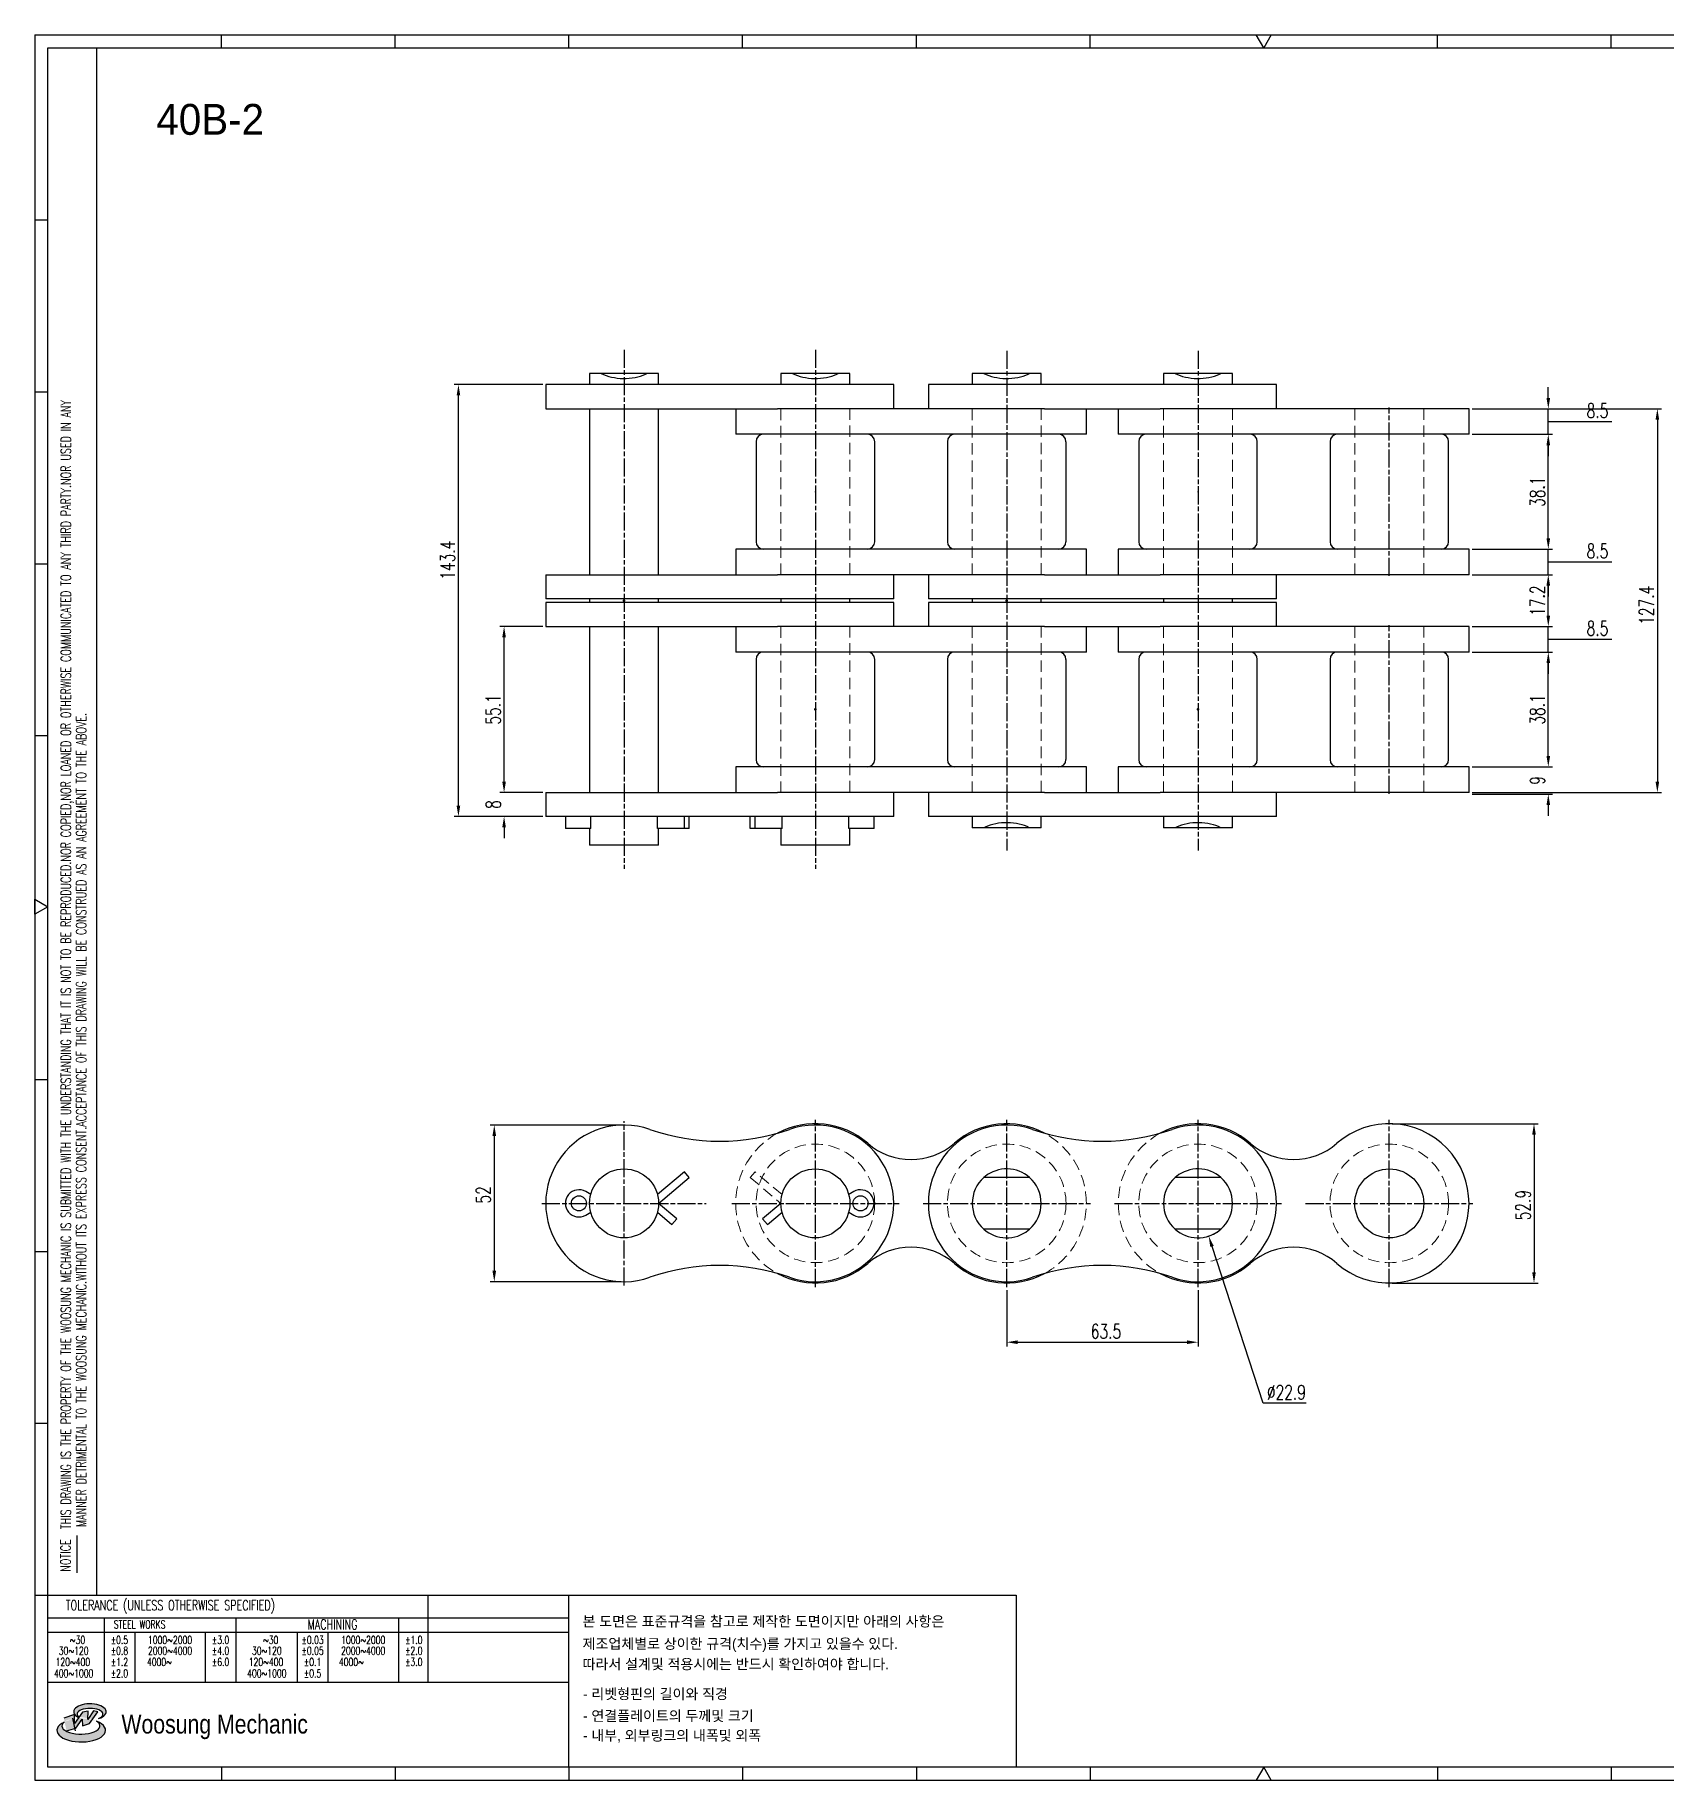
# Model space of a CAD drawing. Header units: millimetres. Extents: x 4408 to 5223, y -47 to 532.
# Drawn here: x 4408 to 4949, y -47 to 532 of the extents above; entities that cross this region are included whole.
import ezdxf
from ezdxf.enums import TextEntityAlignment as Align

# ---------------------------------------------------------------- set-up
doc = ezdxf.new("R2010")
doc.units = ezdxf.units.MM
doc.linetypes.add('AM_ISO08W050', pattern=[18, 12, -1.5, 3, -1.5])
doc.linetypes.add('HIDDEN', pattern=[9.525, 6.35, -3.175])
doc.layers.get('Defpoints').update_dxf_attribs({"color": 80})
for name, color, linetype, lineweight in [('2d ConnectionPoints', 7, 'Continuous', 50), ('CL1', 140, 'AM_ISO08W050', 25), ('HL3', 1, 'HIDDEN', 0)]:
    doc.layers.add(name, color=color, linetype=linetype, lineweight=lineweight)
doc.layers.add('S-DIM', color=40, linetype='Continuous')
doc.layers.add('도면레이아웃', color=7, linetype='Continuous')
doc.styles.add('HKD_ST2', font='romans.shx', dxfattribs={"width": 0.7, "height": 4, "bigfont": '@extfont2.shx'})
doc.styles.add('HSG', font='SIMPLEX.shx', dxfattribs={"width": 0.7, "bigfont": 'HSG.shx'})
doc.styles.add('MtXpl_', font='Gulim.ttf')
doc.styles.add('SLDTEXTSTYLE4', font='arial.ttf', dxfattribs={"width": 0.8})
doc.dimstyles.new('APP2.0', dxfattribs={"dimscale": 2, "dimtxt": 2.4, "dimasz": 1.8, "dimexe": 0.7, "dimexo": 0.5, "dimgap": 0.6, "dimtad": 1, "dimtoh": 1, "dimdec": 1, "dimrnd": 0.01, "dimzin": 9, "dimdsep": 46, "dimtxsty": 'HSG', "dimcen": 0, "dimclrd": 1, "dimclre": 1, "dimclrt": 256, "dimazin": 2, "dimtp": 1, "dimtm": 1, "dimtfac": 0.5, "dimtdec": 1, "dimtofl": 0, "dimtmove": 0, "dimatfit": 3, "dimfxl": 0, "dimtvp": 1, "dimtolj": 2, "dimlwd": -1, "dimlwe": -1, "dimarcsym": 0})

# ---------------------------------------------------------------- blocks, each defined once
blk = doc.blocks.new('MAST')
at = {"layer": '도면레이아웃'}
h = blk.add_hatch(color=10, dxfattribs=at)
h.paths.add_polyline_path([(1.544, 35.177), (1.554, 34.966), (1.779, 35.034), (2.054, 35.422), (1.908, 35.446), (1.728, 35.167), (1.741, 35.439), (1.547, 35.405), (1.292, 35.041), (1.295, 35.33), (0.943, 35.208), (1.03, 34.8), (1.336, 34.885)])
edge = h.paths.add_edge_path()
edge.add_ellipse((1.795, 35.421), major_axis=(-0.53, 0), ratio=0.487785, start_angle=122.3607, end_angle=403.3957)
edge.add_line((1.411, 35.244), (1.419, 35.261))
edge.add_ellipse((1.798, 35.344), major_axis=(-0.423, 0), ratio=0.444396, start_angle=131.5898, end_angle=386.1941, ccw=False)
edge = h.paths.add_edge_path()
edge.add_ellipse((1.512, 34.815), major_axis=(-0.793, 0), ratio=0.480113, start_angle=314.6763, end_angle=590.8521)
edge.add_ellipse((1.501, 34.958), major_axis=(-0.62, 0), ratio=0.43311, start_angle=331.7024, end_angle=574.4249, ccw=False)
at = {"color": 140}
for p, q in [((0, 90.118), (80.15, 90.118)), ((0, 90.118), (0, 33.191)), ((0, 33.191), (80.15, 33.191))]:
    blk.add_line(p, q, dxfattribs=at)
for p, q in [((6.089, 89.693), (6.089, 90.118)), ((11.753, 89.693), (11.753, 90.118)), ((17.418, 89.693), (17.418, 90.118)), ((23.082, 89.693), (23.082, 90.118)), ((28.746, 89.693), (28.746, 90.118)), ((34.411, 89.693), (34.411, 90.118)), ((45.739, 89.693), (45.739, 90.118)), ((51.404, 89.693), (51.404, 90.118)), ((0, 84.085), (0.425, 84.085)), ((0, 78.478), (0.425, 78.478)), ((0, 72.87), (0.425, 72.87)), ((0, 67.262), (0.425, 67.262)), ((0, 56.047), (0.425, 56.047)), ((0, 50.439), (0.425, 50.439)), ((0, 44.832), (0.425, 44.832)), ((1.377, 39.947), (1.377, 41.174)), ((0, 39.224), (0.425, 39.224)), ((6.089, 33.616), (6.089, 33.191)), ((11.753, 33.616), (11.753, 33.191)), ((17.418, 33.616), (17.418, 33.191)), ((23.082, 33.616), (23.082, 33.191)), ((28.746, 33.616), (28.746, 33.191)), ((34.411, 33.616), (34.411, 33.191)), ((45.739, 33.616), (45.739, 33.191)), ((51.404, 33.616), (51.404, 33.191))]:
    blk.add_line(p, q)
at = {"color": 2}
for p, q in [((2.017, 39.224), (2.017, 89.693)), ((0.425, 39.224), (17.418, 39.224)), ((12.816, 39.224), (12.816, 36.382)), ((17.418, 33.616), (17.418, 39.224)), ((0.425, 38.487), (17.418, 38.487)), ((2.257, 38.487), (2.257, 36.382)), ((6.557, 38.5), (6.557, 36.382)), ((11.857, 38.487), (11.857, 36.382)), ((0.425, 38.012), (17.418, 38.012)), ((3.257, 38.012), (3.257, 36.382)), ((5.557, 38.012), (5.557, 36.382)), ((8.557, 38.012), (8.557, 36.382)), ((9.557, 38.026), (9.557, 36.382)), ((0.425, 36.382), (17.418, 36.382))]:
    blk.add_line(p, q, dxfattribs=at)
for points in [[(40.075, 89.693), (39.83, 90.118), (40.32, 90.118)], [(0.425, 61.679), (0, 61.433), (0, 61.924)], [(40.075, 33.616), (39.83, 33.191), (40.32, 33.191)]]:
    blk.add_lwpolyline(points, close=True)
at = {"color": 140}
blk.add_lwpolyline([(0.425, 89.693), (79.725, 89.693), (79.725, 33.616), (0.425, 33.616)], close=True, dxfattribs=at)
at = {"layer": '도면레이아웃'}
for p, q in [((1.295, 35.33), (0.943, 35.208)), ((1.547, 35.405), (1.292, 35.041)), ((1.292, 35.041), (1.295, 35.33)), ((1.741, 35.439), (1.547, 35.405)), ((1.908, 35.446), (1.728, 35.167)), ((1.728, 35.167), (1.741, 35.439)), ((1.779, 35.034), (2.054, 35.422)), ((2.054, 35.422), (1.908, 35.446)), ((1.03, 34.8), (1.336, 34.885)), ((1.224, 35.208), (1.311, 34.8)), ((1.224, 35.208), (1.224, 35.208)), ((1.336, 34.885), (1.544, 35.177)), ((1.419, 35.261), (1.411, 35.244)), ((1.544, 35.177), (1.554, 34.966)), ((1.554, 34.966), (1.779, 35.034))]:
    blk.add_line(p, q, dxfattribs=at)
for centre, major_axis, ratio, start_param, end_param in [((1.795, 35.421), (-0.53, 0), 0.487785, 2.135596, 7.040584), ((1.798, 35.344), (-0.423, 0), 0.444396, 2.296675, 6.740358), ((1.512, 34.815), (-0.793, 0), 0.480113, 5.492138, 10.312315), ((1.501, 34.958), (-0.62, 0), 0.43311, 5.789299, 10.025607)]:
    blk.add_ellipse(centre, major_axis=major_axis, ratio=ratio, start_param=start_param, end_param=end_param, dxfattribs=at)
at = {"color": 6, "style": 'HKD_ST2', "width": 0.7}
for s, p in [(' THIS DRAWING IS THE PROPERTY OF THE WOOSUNG MECHANIC IS SUBMITTED WITH THE UNDERSTANDING THAT IT IS NOT TO BE REPRODUCED.NOR COPIED,NOR LOANED OR OTHERWISE COMMUNICATED TO ANY THIRD PARTY.NOR USED IN ANY', (1.173, 41.217)), ('MANNER DETRIMENTAL TO THE WOOSUNG MECHANIC.WITHOUT ITS EXPRESS CONSENT.ACCEPTANCE OF THIS DRAWING WILL BE CONSTRUED AS AN AGREEMENT TO THE ABOVE.', (1.672, 41.447))]:
    blk.add_text(s, height=0.326266, rotation=90, dxfattribs=at).set_placement(p)
at = {"style": 'HKD_ST2', "width": 0.7}
blk.add_text('NOTICE', height=0.3263, rotation=90, dxfattribs=at).set_placement((1.163, 39.988))
blk.add_text('TOLERANCE (UNLESS OTHERWISE SPECIFIED)', height=0.32627, dxfattribs=at).set_placement((4.417, 38.896), align=Align.MIDDLE_CENTER)
at = {"color": 4, "style": 'HKD_ST2', "width": 0.7}
for s, height, p in [('STEEL WORKS', 0.26101, (3.416, 38.268)), ('MACHINING', 0.3263, (9.707, 38.27)), ('%%P0.5', 0.261, (2.757, 37.762)), ('%%P3.0', 0.261, (6.057, 37.762)), ('%%P0.03', 0.261, (9.057, 37.762)), ('%%P1.0', 0.261, (12.357, 37.762)), ('%%P0.8', 0.261, (2.757, 37.411)), ('%%P1.2', 0.261, (2.757, 37.045)), ('%%P4.0', 0.261, (6.057, 37.411)), ('%%P6.0', 0.261, (6.057, 37.045)), ('%%P0.05', 0.261, (9.057, 37.411)), ('%%P0.1', 0.261, (9.057, 37.045)), ('%%P2.0', 0.261, (12.357, 37.411)), ('%%P3.0', 0.261, (12.357, 37.045)), ('%%P2.0', 0.261, (2.757, 36.67)), ('%%P0.5', 0.261, (9.057, 36.67))]:
    blk.add_text(s, height=height, dxfattribs=at).set_placement(p, align=Align.MIDDLE)
for s, height, p in [('%%12630', 0.261, (1.389, 37.762)), ('1000%%1262000', 0.26101, (4.407, 37.762)), ('%%12630', 0.261, (7.689, 37.762)), ('1000%%1262000', 0.26101, (10.707, 37.762)), ('120%%126400', 0.26101, (1.237, 37.045)), ('30%%126120', 0.261, (1.263, 37.411)), ('4000%%126', 0.261, (4.061, 37.045)), ('2000%%1264000', 0.26101, (4.407, 37.411)), ('120%%126400', 0.26101, (7.537, 37.045)), ('30%%126120', 0.261, (7.563, 37.411)), ('4000%%126', 0.261, (10.321, 37.045)), ('2000%%1264000', 0.26101, (10.707, 37.411)), ('400%%1261000', 0.26101, (1.263, 36.67)), ('400%%1261000', 0.26101, (7.563, 36.67))]:
    blk.add_text(s, height=height, dxfattribs=at).set_placement(p, align=Align.MIDDLE_CENTER)
at = {"color": 1, "style": 'SLDTEXTSTYLE4', "width": 0.8}
blk.add_text('Woosung Mechanic', height=0.61957, dxfattribs=at).set_placement((2.822, 34.711))
blk = doc.blocks.new('*D2')
at = {"layer": 'Defpoints', "color": 0, "transparency": 16777216}
for p in [(4883.64, 289.3), (4909.96, 289.3), (4883.64, 280.26)]:
    blk.add_point(p, dxfattribs=at)
at = {"layer": 'S-DIM', "color": 1, "transparency": 16777216}
for p, q in [((4909.96, 292.9), (4909.96, 296.5)), ((4884.64, 289.3), (4911.36, 289.3)), ((4884.64, 280.26), (4911.36, 280.26)), ((4909.96, 276.66), (4909.96, 273.06))]:
    blk.add_line(p, q, dxfattribs=at)
for points in [[(4909.36, 292.9), (4910.56, 292.9), (4909.96, 289.3)], [(4909.36, 276.66), (4910.56, 276.66), (4909.96, 280.26)]]:
    blk.add_solid(points, dxfattribs=at)
at = {"layer": 'S-DIM', "transparency": 16777216, "insert": (4906.36, 284.78), "char_height": 4.8, "attachment_point": 5, "rotation": 90, "style": 'HSG'}
blk.add_mtext('\\A2;9', dxfattribs=at)
blk = doc.blocks.new('*D3')
at = {"layer": 'Defpoints', "color": 0, "transparency": 16777216}
for p in [(4883.64, 327.4), (4909.96, 327.4), (4883.64, 289.3)]:
    blk.add_point(p, dxfattribs=at)
at = {"layer": 'S-DIM', "color": 1, "transparency": 16777216}
for p, q in [((4884.64, 327.4), (4911.36, 327.4)), ((4909.96, 292.9), (4909.96, 323.8)), ((4884.64, 289.3), (4911.36, 289.3))]:
    blk.add_line(p, q, dxfattribs=at)
for points in [[(4909.36, 323.8), (4910.56, 323.8), (4909.96, 327.4)], [(4909.36, 292.9), (4910.56, 292.9), (4909.96, 289.3)]]:
    blk.add_solid(points, dxfattribs=at)
at = {"layer": 'S-DIM', "transparency": 16777216, "insert": (4906.36, 308.35), "char_height": 4.8, "attachment_point": 5, "rotation": 90, "style": 'HSG'}
blk.add_mtext('\\A2;38.1', dxfattribs=at)
blk = doc.blocks.new('*D4')
at = {"layer": 'Defpoints', "color": 0, "transparency": 16777216}
for p in [(4883.64, 335.9), (4909.96, 335.9), (4883.64, 327.4)]:
    blk.add_point(p, dxfattribs=at)
at = {"layer": 'S-DIM', "color": 1, "transparency": 16777216}
for p, q in [((4909.96, 339.5), (4909.96, 343.1)), ((4884.64, 335.9), (4911.36, 335.9)), ((4909.96, 327.4), (4909.96, 335.9)), ((4909.96, 331.65), (4921.56, 331.65)), ((4921.56, 331.65), (4931, 331.65)), ((4884.64, 327.4), (4911.36, 327.4)), ((4909.96, 323.8), (4909.96, 320.2))]:
    blk.add_line(p, q, dxfattribs=at)
for points in [[(4909.36, 339.5), (4910.56, 339.5), (4909.96, 335.9)], [(4909.36, 323.8), (4910.56, 323.8), (4909.96, 327.4)]]:
    blk.add_solid(points, dxfattribs=at)
at = {"layer": 'S-DIM', "transparency": 16777216, "insert": (4926.28, 335.25), "char_height": 4.8, "attachment_point": 5, "style": 'HSG'}
blk.add_mtext('\\A2;8.5', dxfattribs=at)
blk = doc.blocks.new('*D5')
at = {"layer": 'Defpoints', "color": 0, "transparency": 16777216}
for p in [(4883.64, 353.09), (4909.96, 353.09), (4883.64, 335.9)]:
    blk.add_point(p, dxfattribs=at)
at = {"layer": 'S-DIM', "color": 1, "transparency": 16777216}
for p, q in [((4884.64, 353.09), (4911.36, 353.09)), ((4909.96, 339.5), (4909.96, 349.49)), ((4884.64, 335.9), (4911.36, 335.9))]:
    blk.add_line(p, q, dxfattribs=at)
for points in [[(4909.36, 349.49), (4910.56, 349.49), (4909.96, 353.09)], [(4909.36, 339.5), (4910.56, 339.5), (4909.96, 335.9)]]:
    blk.add_solid(points, dxfattribs=at)
at = {"layer": 'S-DIM', "transparency": 16777216, "insert": (4906.36, 344.49), "char_height": 4.8, "attachment_point": 5, "rotation": 90, "style": 'HSG'}
blk.add_mtext('\\A2;17.2', dxfattribs=at)
blk = doc.blocks.new('*D6')
at = {"layer": 'Defpoints', "color": 0, "transparency": 16777216}
for p in [(4883.64, 361.59), (4909.96, 361.59), (4883.64, 353.09)]:
    blk.add_point(p, dxfattribs=at)
at = {"layer": 'S-DIM', "color": 1, "transparency": 16777216}
for p, q in [((4909.96, 365.19), (4909.96, 368.79)), ((4884.64, 361.59), (4911.36, 361.59)), ((4909.96, 353.09), (4909.96, 361.59)), ((4909.96, 357.34), (4921.56, 357.34)), ((4921.56, 357.34), (4931, 357.34)), ((4884.64, 353.09), (4911.36, 353.09)), ((4909.96, 349.49), (4909.96, 345.89))]:
    blk.add_line(p, q, dxfattribs=at)
for points in [[(4909.36, 365.19), (4910.56, 365.19), (4909.96, 361.59)], [(4909.36, 349.49), (4910.56, 349.49), (4909.96, 353.09)]]:
    blk.add_solid(points, dxfattribs=at)
at = {"layer": 'S-DIM', "transparency": 16777216, "insert": (4926.28, 360.94), "char_height": 4.8, "attachment_point": 5, "style": 'HSG'}
blk.add_mtext('\\A2;8.5', dxfattribs=at)
blk = doc.blocks.new('*D7')
at = {"layer": 'Defpoints', "color": 0, "transparency": 16777216}
for p in [(4883.64, 399.69), (4909.96, 399.69), (4883.64, 361.59)]:
    blk.add_point(p, dxfattribs=at)
at = {"layer": 'S-DIM', "color": 1, "transparency": 16777216}
for p, q in [((4884.64, 399.69), (4911.36, 399.69)), ((4909.96, 365.19), (4909.96, 396.09)), ((4884.64, 361.59), (4911.36, 361.59))]:
    blk.add_line(p, q, dxfattribs=at)
for points in [[(4909.36, 396.09), (4910.56, 396.09), (4909.96, 399.69)], [(4909.36, 365.19), (4910.56, 365.19), (4909.96, 361.59)]]:
    blk.add_solid(points, dxfattribs=at)
at = {"layer": 'S-DIM', "transparency": 16777216, "insert": (4906.36, 380.64), "char_height": 4.8, "attachment_point": 5, "rotation": 90, "style": 'HSG'}
blk.add_mtext('\\A2;38.1', dxfattribs=at)
blk = doc.blocks.new('*D8')
at = {"layer": 'Defpoints', "color": 0, "transparency": 16777216}
for p in [(4883.64, 408.19), (4909.96, 408.19), (4883.64, 399.69)]:
    blk.add_point(p, dxfattribs=at)
at = {"layer": 'S-DIM', "color": 1, "transparency": 16777216}
for p, q in [((4909.96, 411.79), (4909.96, 415.39)), ((4884.64, 408.19), (4911.36, 408.19)), ((4909.96, 399.69), (4909.96, 408.19)), ((4909.96, 403.94), (4921.56, 403.94)), ((4921.56, 403.94), (4931, 403.94)), ((4884.64, 399.69), (4911.36, 399.69)), ((4909.96, 396.09), (4909.96, 392.49))]:
    blk.add_line(p, q, dxfattribs=at)
for points in [[(4909.36, 411.79), (4910.56, 411.79), (4909.96, 408.19)], [(4909.36, 396.09), (4910.56, 396.09), (4909.96, 399.69)]]:
    blk.add_solid(points, dxfattribs=at)
at = {"layer": 'S-DIM', "transparency": 16777216, "insert": (4926.28, 407.54), "char_height": 4.8, "attachment_point": 5, "style": 'HSG'}
blk.add_mtext('\\A2;8.5', dxfattribs=at)
blk = doc.blocks.new('*D9')
at = {"layer": 'Defpoints', "color": 0, "transparency": 16777216}
for p in [(4883.64, 408.19), (4883.64, 280.8), (4946.16, 280.8)]:
    blk.add_point(p, dxfattribs=at)
at = {"layer": 'S-DIM', "color": 1, "transparency": 16777216}
for p, q in [((4884.64, 408.19), (4947.56, 408.19)), ((4946.16, 404.59), (4946.16, 284.4)), ((4884.64, 280.8), (4947.56, 280.8))]:
    blk.add_line(p, q, dxfattribs=at)
for points in [[(4945.56, 404.59), (4946.76, 404.59), (4946.16, 408.19)], [(4945.56, 284.4), (4946.76, 284.4), (4946.16, 280.8)]]:
    blk.add_solid(points, dxfattribs=at)
at = {"layer": 'S-DIM', "transparency": 16777216, "insert": (4942.56, 342.95), "char_height": 4.8, "attachment_point": 5, "rotation": 90, "style": 'HSG'}
blk.add_mtext('\\A2;127.4', dxfattribs=at)
blk = doc.blocks.new('*D10')
at = {"layer": 'Defpoints', "color": 0, "transparency": 16777216}
for p in [(4563.36, 280.8), (4577.19, 280.8), (4577.19, 272.8)]:
    blk.add_point(p, dxfattribs=at)
at = {"layer": 'S-DIM', "color": 1, "transparency": 16777216}
for p, q in [((4563.36, 284.4), (4563.36, 288)), ((4576.19, 280.8), (4561.96, 280.8)), ((4576.19, 272.8), (4561.96, 272.8)), ((4563.36, 269.2), (4563.36, 265.6))]:
    blk.add_line(p, q, dxfattribs=at)
for points in [[(4562.76, 284.4), (4563.96, 284.4), (4563.36, 280.8)], [(4562.76, 269.2), (4563.96, 269.2), (4563.36, 272.8)]]:
    blk.add_solid(points, dxfattribs=at)
at = {"layer": 'S-DIM', "transparency": 16777216, "insert": (4559.76, 276.8), "char_height": 4.8, "attachment_point": 5, "rotation": 90, "style": 'HSG'}
blk.add_mtext('\\A2;8', dxfattribs=at)
blk = doc.blocks.new('*D11')
at = {"layer": 'Defpoints', "color": 0, "transparency": 16777216}
for p in [(4563.36, 335.9), (4577.19, 335.9), (4577.19, 280.8)]:
    blk.add_point(p, dxfattribs=at)
at = {"layer": 'S-DIM', "color": 1, "transparency": 16777216}
for p, q in [((4576.19, 335.9), (4561.96, 335.9)), ((4563.36, 284.4), (4563.36, 332.3)), ((4576.19, 280.8), (4561.96, 280.8))]:
    blk.add_line(p, q, dxfattribs=at)
for points in [[(4562.76, 332.3), (4563.96, 332.3), (4563.36, 335.9)], [(4562.76, 284.4), (4563.96, 284.4), (4563.36, 280.8)]]:
    blk.add_solid(points, dxfattribs=at)
at = {"layer": 'S-DIM', "transparency": 16777216, "insert": (4559.76, 308.35), "char_height": 4.8, "attachment_point": 5, "rotation": 90, "style": 'HSG'}
blk.add_mtext('\\A2;55.1', dxfattribs=at)
blk = doc.blocks.new('*D12')
at = {"layer": 'Defpoints', "color": 0, "transparency": 16777216}
for p in [(4548.21, 416.19), (4577.19, 416.19), (4577.19, 272.8)]:
    blk.add_point(p, dxfattribs=at)
at = {"layer": 'S-DIM', "color": 1, "transparency": 16777216}
for p, q in [((4576.19, 416.19), (4546.81, 416.19)), ((4548.21, 276.4), (4548.21, 412.59)), ((4576.19, 272.8), (4546.81, 272.8))]:
    blk.add_line(p, q, dxfattribs=at)
for points in [[(4547.61, 412.59), (4548.81, 412.59), (4548.21, 416.19)], [(4547.61, 276.4), (4548.81, 276.4), (4548.21, 272.8)]]:
    blk.add_solid(points, dxfattribs=at)
at = {"layer": 'S-DIM', "transparency": 16777216, "insert": (4544.61, 357.9), "char_height": 4.8, "attachment_point": 5, "rotation": 90, "style": 'HSG'}
blk.add_mtext('\\A2;143.4', dxfattribs=at)
blk = doc.blocks.new('*D15')
at = {"layer": 'Defpoints', "color": 0, "transparency": 16777216}
for p in [(4857.19, 170.84), (4857.19, 117.94), (4905.22, 117.94)]:
    blk.add_point(p, dxfattribs=at)
at = {"layer": 'S-DIM', "color": 1, "transparency": 16777216}
for p, q in [((4858.19, 170.84), (4906.62, 170.84)), ((4905.22, 167.24), (4905.22, 121.54)), ((4858.19, 117.94), (4906.62, 117.94))]:
    blk.add_line(p, q, dxfattribs=at)
for points in [[(4904.62, 167.24), (4905.82, 167.24), (4905.22, 170.84)], [(4904.62, 121.54), (4905.82, 121.54), (4905.22, 117.94)]]:
    blk.add_solid(points, dxfattribs=at)
at = {"layer": 'S-DIM', "transparency": 16777216, "insert": (4901.62, 143.81), "char_height": 4.8, "attachment_point": 5, "rotation": 90, "style": 'HSG'}
blk.add_mtext('\\A2;52.9', dxfattribs=at)
blk = doc.blocks.new('*D16')
at = {"layer": 'Defpoints', "color": 0, "transparency": 16777216}
for p in [(4730.19, 116.62), (4793.69, 116.62), (4793.69, 98.29)]:
    blk.add_point(p, dxfattribs=at)
at = {"layer": 'S-DIM', "color": 1, "transparency": 16777216}
for p, q in [((4730.19, 115.62), (4730.19, 96.89)), ((4793.69, 115.62), (4793.69, 96.89)), ((4733.79, 98.29), (4790.09, 98.29))]:
    blk.add_line(p, q, dxfattribs=at)
for points in [[(4733.79, 98.89), (4733.79, 97.69), (4730.19, 98.29)], [(4790.09, 98.89), (4790.09, 97.69), (4793.69, 98.29)]]:
    blk.add_solid(points, dxfattribs=at)
at = {"layer": 'S-DIM', "transparency": 16777216, "insert": (4763.15, 101.89), "char_height": 4.8, "attachment_point": 5, "style": 'HSG'}
blk.add_mtext('\\A2;63.5', dxfattribs=at)
blk = doc.blocks.new('*D17')
at = {"layer": 'Defpoints', "color": 0, "transparency": 16777216}
for p in [(4603.19, 170.39), (4560.11, 118.39), (4603.19, 118.39)]:
    blk.add_point(p, dxfattribs=at)
at = {"layer": 'S-DIM', "color": 1, "transparency": 16777216}
for p, q in [((4602.19, 170.39), (4558.71, 170.39)), ((4560.11, 166.79), (4560.11, 121.99)), ((4602.19, 118.39), (4558.71, 118.39))]:
    blk.add_line(p, q, dxfattribs=at)
for points in [[(4559.51, 166.79), (4560.71, 166.79), (4560.11, 170.39)], [(4559.51, 121.99), (4560.71, 121.99), (4560.11, 118.39)]]:
    blk.add_solid(points, dxfattribs=at)
at = {"layer": 'S-DIM', "transparency": 16777216, "insert": (4556.51, 147.21), "char_height": 4.8, "attachment_point": 5, "rotation": 90, "style": 'HSG'}
blk.add_mtext('\\A2;52', dxfattribs=at)
blk = doc.blocks.new('*D18')
at = {"layer": 'Defpoints', "color": 0, "transparency": 16777216}
for p in [(4790.15, 155.28), (4797.23, 133.51)]:
    blk.add_point(p, dxfattribs=at)
at = {"layer": 'S-DIM', "color": 1, "transparency": 16777216}
for p, q in [((4815.27, 78.03), (4798.34, 130.09)), ((4829.59, 78.03), (4815.27, 78.03))]:
    blk.add_line(p, q, dxfattribs=at)
blk.add_arc((4793.69, 144.39), 11.45, 281.00516, 306.40344, dxfattribs=at)
blk.add_solid([(4798.91, 130.27), (4797.77, 129.9), (4797.23, 133.51)], dxfattribs=at)
at = {"layer": 'S-DIM', "transparency": 16777216, "insert": (4823.03, 81.63), "char_height": 4.8, "attachment_point": 5, "style": 'HSG'}
blk.add_mtext('\\A2;∅22.9', dxfattribs=at)

msp = doc.modelspace()

# ---------------------------------------------------------------- linework, layer by layer
for p, q in [((4591.75, 419.89), (4591.75, 416.19)), ((4614.64, 419.89), (4591.75, 419.89)), ((4595.62, 419.89), (4596.4, 419.53)), ((4596.4, 419.53), (4597.23, 419.21)), ((4597.23, 419.21), (4598.1, 418.93)), ((4598.1, 418.93), (4599.01, 418.7)), ((4599.01, 418.7), (4599.96, 418.51)), ((4599.96, 418.51), (4600.93, 418.37)), ((4600.93, 418.37), (4601.91, 418.28)), ((4601.91, 418.28), (4602.91, 418.24)), ((4602.91, 418.24), (4603.91, 418.25)), ((4603.91, 418.25), (4604.9, 418.31)), ((4604.9, 418.31), (4605.88, 418.42)), ((4605.88, 418.42), (4606.84, 418.58)), ((4606.84, 418.58), (4607.77, 418.79)), ((4607.77, 418.79), (4608.67, 419.05)), ((4608.67, 419.05), (4609.52, 419.34)), ((4609.52, 419.34), (4610.33, 419.68)), ((4610.33, 419.68), (4610.76, 419.89)), ((4614.64, 416.19), (4614.64, 419.89)), ((4655.25, 419.89), (4655.25, 416.19)), ((4678.14, 419.89), (4655.25, 419.89)), ((4659.12, 419.89), (4659.9, 419.53)), ((4659.9, 419.53), (4660.73, 419.21)), ((4660.73, 419.21), (4661.6, 418.93)), ((4661.6, 418.93), (4662.51, 418.7)), ((4662.51, 418.7), (4663.46, 418.51)), ((4663.46, 418.51), (4664.43, 418.37)), ((4664.43, 418.37), (4665.41, 418.28)), ((4665.41, 418.28), (4666.41, 418.24)), ((4666.41, 418.24), (4667.41, 418.25)), ((4667.41, 418.25), (4668.4, 418.31)), ((4668.4, 418.31), (4669.38, 418.42)), ((4669.38, 418.42), (4670.34, 418.58)), ((4670.34, 418.58), (4671.27, 418.79)), ((4671.27, 418.79), (4672.17, 419.05)), ((4672.17, 419.05), (4673.02, 419.34)), ((4673.02, 419.34), (4673.83, 419.68)), ((4673.83, 419.68), (4674.26, 419.89)), ((4678.14, 416.19), (4678.14, 419.89)), ((4718.75, 419.89), (4718.75, 416.19)), ((4741.64, 419.89), (4718.75, 419.89)), ((4722.62, 419.89), (4723.4, 419.53)), ((4723.4, 419.53), (4724.23, 419.21)), ((4724.23, 419.21), (4725.1, 418.93)), ((4725.1, 418.93), (4726.01, 418.7)), ((4726.01, 418.7), (4726.96, 418.51)), ((4726.96, 418.51), (4727.93, 418.37)), ((4727.93, 418.37), (4728.91, 418.28)), ((4728.91, 418.28), (4729.91, 418.24)), ((4729.91, 418.24), (4730.91, 418.25)), ((4730.91, 418.25), (4731.9, 418.31)), ((4731.9, 418.31), (4732.88, 418.42)), ((4732.88, 418.42), (4733.84, 418.58)), ((4733.84, 418.58), (4734.77, 418.79)), ((4734.77, 418.79), (4735.67, 419.05)), ((4735.67, 419.05), (4736.52, 419.34)), ((4736.52, 419.34), (4737.33, 419.68)), ((4737.33, 419.68), (4737.76, 419.89)), ((4741.64, 416.19), (4741.64, 419.89)), ((4782.25, 419.89), (4782.25, 416.19)), ((4805.14, 419.89), (4782.25, 419.89)), ((4786.12, 419.89), (4786.9, 419.53)), ((4786.9, 419.53), (4787.73, 419.21)), ((4787.73, 419.21), (4788.6, 418.93)), ((4788.6, 418.93), (4789.51, 418.7)), ((4789.51, 418.7), (4790.46, 418.51)), ((4790.46, 418.51), (4791.43, 418.37)), ((4791.43, 418.37), (4792.41, 418.28)), ((4792.41, 418.28), (4793.41, 418.24)), ((4793.41, 418.24), (4794.41, 418.25)), ((4794.41, 418.25), (4795.4, 418.31)), ((4795.4, 418.31), (4796.38, 418.42)), ((4796.38, 418.42), (4797.34, 418.58)), ((4797.34, 418.58), (4798.27, 418.79)), ((4798.27, 418.79), (4799.17, 419.05)), ((4799.17, 419.05), (4800.02, 419.34)), ((4800.02, 419.34), (4800.83, 419.68)), ((4800.83, 419.68), (4801.26, 419.89)), ((4805.14, 416.19), (4805.14, 419.89)), ((4692.69, 416.19), (4577.19, 416.19)), ((4577.19, 416.19), (4577.19, 408.19)), ((4692.69, 408.19), (4692.69, 416.19)), ((4819.69, 416.19), (4704.19, 416.19)), ((4704.19, 416.19), (4704.19, 408.19)), ((4819.69, 408.19), (4819.69, 416.19)), ((4577.19, 408.19), (4654.15, 408.19)), ((4591.75, 408.19), (4591.75, 353.09)), ((4614.64, 353.09), (4614.64, 408.19)), ((4640.24, 408.19), (4640.24, 399.69)), ((4742.73, 408.19), (4654.15, 408.19)), ((4742.73, 408.19), (4781.15, 408.19)), ((4756.64, 399.69), (4756.64, 408.19)), ((4767.24, 408.19), (4767.24, 399.69)), ((4883.64, 408.19), (4781.15, 408.19)), ((4883.64, 399.69), (4883.64, 408.19)), ((4756.64, 399.69), (4640.24, 399.69)), ((4647.01, 397.25), (4647.01, 364.03)), ((4686.38, 364.03), (4686.38, 397.25)), ((4710.51, 397.25), (4710.51, 364.03)), ((4749.88, 364.03), (4749.88, 397.25)), ((4883.64, 399.69), (4767.24, 399.69)), ((4774.01, 397.25), (4774.01, 364.03)), ((4813.38, 364.03), (4813.38, 397.25)), ((4837.51, 397.25), (4837.51, 364.03)), ((4876.88, 364.03), (4876.88, 397.25)), ((4640.24, 361.59), (4640.24, 353.09)), ((4756.64, 361.59), (4640.24, 361.59)), ((4756.64, 353.09), (4756.64, 361.59)), ((4767.24, 361.59), (4767.24, 353.09)), ((4883.64, 361.59), (4767.24, 361.59)), ((4883.64, 353.09), (4883.64, 361.59)), ((4577.19, 353.09), (4654.15, 353.09)), ((4577.19, 353.09), (4577.19, 345.09)), ((4742.73, 353.09), (4654.15, 353.09)), ((4692.69, 345.09), (4692.69, 353.09)), ((4704.19, 353.09), (4704.19, 345.09)), ((4742.73, 353.09), (4781.15, 353.09)), ((4883.64, 353.09), (4781.15, 353.09)), ((4819.69, 345.09), (4819.69, 353.09)), ((4692.69, 345.09), (4577.19, 345.09)), ((4692.69, 343.9), (4577.19, 343.9)), ((4577.19, 343.9), (4577.19, 335.9)), ((4591.75, 345.09), (4591.75, 343.9)), ((4614.64, 343.9), (4614.64, 345.09)), ((4655.25, 345.09), (4655.25, 343.9)), ((4678.14, 343.9), (4678.14, 345.09)), ((4692.69, 335.9), (4692.69, 343.9)), ((4819.69, 345.09), (4704.19, 345.09)), ((4819.69, 343.9), (4704.19, 343.9)), ((4704.19, 343.9), (4704.19, 335.9)), ((4718.75, 345.09), (4718.75, 343.9)), ((4741.64, 343.9), (4741.64, 345.09)), ((4782.25, 345.09), (4782.25, 343.9)), ((4805.14, 343.9), (4805.14, 345.09)), ((4819.69, 335.9), (4819.69, 343.9)), ((4577.19, 335.9), (4654.15, 335.9)), ((4591.75, 335.9), (4591.75, 280.8)), ((4614.64, 280.8), (4614.64, 335.9)), ((4640.24, 335.9), (4640.24, 327.4)), ((4742.73, 335.9), (4654.15, 335.9)), ((4742.73, 335.9), (4781.15, 335.9)), ((4756.64, 327.4), (4756.64, 335.9)), ((4767.24, 335.9), (4767.24, 327.4)), ((4883.64, 335.9), (4781.15, 335.9)), ((4883.64, 327.4), (4883.64, 335.9)), ((4756.64, 327.4), (4640.24, 327.4)), ((4647.01, 324.96), (4647.01, 291.74)), ((4686.38, 291.74), (4686.38, 324.96)), ((4710.51, 324.96), (4710.51, 291.74)), ((4749.88, 291.74), (4749.88, 324.96)), ((4883.64, 327.4), (4767.24, 327.4)), ((4774.01, 324.96), (4774.01, 291.74)), ((4813.38, 291.74), (4813.38, 324.96)), ((4837.51, 324.96), (4837.51, 291.74)), ((4876.88, 291.74), (4876.88, 324.96)), ((4640.24, 289.3), (4640.24, 280.8)), ((4756.64, 289.3), (4640.24, 289.3)), ((4756.64, 280.8), (4756.64, 289.3)), ((4767.24, 289.3), (4767.24, 280.8)), ((4883.64, 289.3), (4767.24, 289.3)), ((4883.64, 280.8), (4883.64, 289.3)), ((4577.19, 280.8), (4654.15, 280.8)), ((4577.19, 280.8), (4577.19, 272.8)), ((4742.73, 280.8), (4654.15, 280.8)), ((4692.69, 272.8), (4692.69, 280.8)), ((4704.19, 280.8), (4704.19, 272.8)), ((4742.73, 280.8), (4781.15, 280.8)), ((4883.64, 280.8), (4781.15, 280.8)), ((4819.69, 272.8), (4819.69, 280.8)), ((4692.69, 272.8), (4577.19, 272.8)), ((4583.72, 272.8), (4583.72, 268.8)), ((4592.13, 268.8), (4592.13, 272.8)), ((4614.25, 268.8), (4614.25, 272.8)), ((4623.22, 268.8), (4623.22, 272.8)), ((4624.82, 268.8), (4624.82, 272.8)), ((4645.06, 268.8), (4645.06, 272.8)), ((4646.66, 268.8), (4646.66, 272.8)), ((4655.63, 268.8), (4655.63, 272.8)), ((4677.75, 268.8), (4677.75, 272.8)), ((4686.16, 268.8), (4686.16, 272.8)), ((4819.69, 272.8), (4704.19, 272.8)), ((4718.75, 272.8), (4718.75, 269.09)), ((4741.64, 269.09), (4741.64, 272.8)), ((4782.25, 272.8), (4782.25, 269.09)), ((4805.14, 269.09), (4805.14, 272.8)), ((4592.13, 268.8), (4583.72, 268.8)), ((4591.75, 268.8), (4591.75, 263.29)), ((4624.82, 268.8), (4614.25, 268.8)), ((4614.64, 263.29), (4614.64, 268.8)), ((4655.63, 268.8), (4645.06, 268.8)), ((4655.25, 268.8), (4655.25, 263.29)), ((4686.16, 268.8), (4677.75, 268.8)), ((4678.14, 263.29), (4678.14, 268.8)), ((4741.64, 269.09), (4718.75, 269.09)), ((4723.05, 269.3), (4722.62, 269.09)), ((4723.86, 269.64), (4723.05, 269.3)), ((4724.71, 269.94), (4723.86, 269.64)), ((4725.61, 270.19), (4724.71, 269.94)), ((4726.54, 270.4), (4725.61, 270.19)), ((4727.5, 270.56), (4726.54, 270.4)), ((4728.48, 270.67), (4727.5, 270.56)), ((4729.47, 270.73), (4728.48, 270.67)), ((4730.47, 270.74), (4729.47, 270.73)), ((4731.47, 270.7), (4730.47, 270.74)), ((4732.45, 270.61), (4731.47, 270.7)), ((4733.42, 270.47), (4732.45, 270.61)), ((4734.37, 270.29), (4733.42, 270.47)), ((4735.28, 270.05), (4734.37, 270.29)), ((4736.15, 269.78), (4735.28, 270.05)), ((4736.98, 269.45), (4736.15, 269.78)), ((4737.76, 269.09), (4736.98, 269.45)), ((4805.14, 269.09), (4782.25, 269.09)), ((4786.55, 269.3), (4786.12, 269.09)), ((4787.36, 269.64), (4786.55, 269.3)), ((4788.21, 269.94), (4787.36, 269.64)), ((4789.11, 270.19), (4788.21, 269.94)), ((4790.04, 270.4), (4789.11, 270.19)), ((4791, 270.56), (4790.04, 270.4)), ((4791.98, 270.67), (4791, 270.56)), ((4792.97, 270.73), (4791.98, 270.67)), ((4793.97, 270.74), (4792.97, 270.73)), ((4794.97, 270.7), (4793.97, 270.74)), ((4795.95, 270.61), (4794.97, 270.7)), ((4796.92, 270.47), (4795.95, 270.61)), ((4797.87, 270.29), (4796.92, 270.47)), ((4798.78, 270.05), (4797.87, 270.29)), ((4799.65, 269.78), (4798.78, 270.05)), ((4800.48, 269.45), (4799.65, 269.78)), ((4801.26, 269.09), (4800.48, 269.45)), ((4614.64, 263.29), (4591.75, 263.29)), ((4678.14, 263.29), (4655.25, 263.29)), ((4623.22, 154.85), (4614.25, 147.33)), ((4614.64, 144.39), (4624.82, 152.94)), ((4624.82, 152.94), (4623.22, 154.85)), ((4723.05, 153.34), (4722.62, 152.98)), ((4737.76, 152.98), (4722.62, 152.98)), ((4723.86, 153.93), (4723.05, 153.34)), ((4724.71, 154.44), (4723.86, 153.93)), ((4725.61, 154.88), (4724.71, 154.44)), ((4726.54, 155.24), (4725.61, 154.88)), ((4727.5, 155.52), (4726.54, 155.24)), ((4728.48, 155.71), (4727.5, 155.52)), ((4729.47, 155.82), (4728.48, 155.71)), ((4730.47, 155.83), (4729.47, 155.82)), ((4731.47, 155.77), (4730.47, 155.83)), ((4732.45, 155.61), (4731.47, 155.77)), ((4733.42, 155.37), (4732.45, 155.61)), ((4734.37, 155.05), (4733.42, 155.37)), ((4735.28, 154.64), (4734.37, 155.05)), ((4736.15, 154.16), (4735.28, 154.64)), ((4736.98, 153.6), (4736.15, 154.16)), ((4737.76, 152.98), (4736.98, 153.6)), ((4786.55, 153.34), (4786.12, 152.98)), ((4801.26, 152.98), (4786.12, 152.98)), ((4787.36, 153.93), (4786.55, 153.34)), ((4788.21, 154.44), (4787.36, 153.93)), ((4789.11, 154.88), (4788.21, 154.44)), ((4790.04, 155.24), (4789.11, 154.88)), ((4791, 155.52), (4790.04, 155.24)), ((4791.98, 155.71), (4791, 155.52)), ((4792.97, 155.82), (4791.98, 155.71)), ((4793.97, 155.83), (4792.97, 155.82)), ((4794.97, 155.77), (4793.97, 155.83)), ((4795.95, 155.61), (4794.97, 155.77)), ((4796.92, 155.37), (4795.95, 155.61)), ((4797.87, 155.05), (4796.92, 155.37)), ((4798.78, 154.64), (4797.87, 155.05)), ((4799.65, 154.16), (4798.78, 154.64)), ((4800.48, 153.6), (4799.65, 154.16)), ((4801.26, 152.98), (4800.48, 153.6)), ((4592.13, 147.33), (4590.46, 148.29)), ((4679.42, 148.29), (4677.75, 147.33)), ((4590.46, 140.5), (4592.13, 141.46)), ((4614.25, 141.46), (4619.1, 137.39)), ((4620.71, 139.3), (4614.64, 144.39)), ((4619.1, 137.39), (4620.71, 139.3)), ((4655.25, 144.39), (4649.17, 139.3)), ((4649.17, 139.3), (4650.78, 137.39)), ((4650.78, 137.39), (4655.63, 141.46)), ((4677.75, 141.46), (4679.42, 140.5)), ((4722.62, 135.81), (4723.4, 135.18)), ((4737.76, 135.81), (4722.62, 135.81)), ((4723.4, 135.18), (4724.23, 134.63)), ((4724.23, 134.63), (4725.1, 134.14)), ((4725.1, 134.14), (4726.01, 133.74)), ((4726.01, 133.74), (4726.96, 133.41)), ((4726.96, 133.41), (4727.93, 133.17)), ((4731.9, 133.08), (4732.88, 133.27)), ((4732.88, 133.27), (4733.84, 133.55)), ((4733.84, 133.55), (4734.77, 133.9)), ((4734.77, 133.9), (4735.67, 134.34)), ((4735.67, 134.34), (4736.52, 134.86)), ((4736.52, 134.86), (4737.33, 135.45)), ((4737.33, 135.45), (4737.76, 135.81)), ((4786.12, 135.81), (4786.9, 135.18)), ((4801.26, 135.81), (4786.12, 135.81)), ((4786.9, 135.18), (4787.73, 134.63)), ((4787.73, 134.63), (4788.6, 134.14)), ((4788.6, 134.14), (4789.51, 133.74)), ((4789.51, 133.74), (4790.46, 133.41)), ((4790.46, 133.41), (4791.43, 133.17)), ((4795.4, 133.08), (4796.38, 133.27)), ((4796.38, 133.27), (4797.34, 133.55)), ((4797.34, 133.55), (4798.27, 133.9)), ((4798.27, 133.9), (4799.17, 134.34)), ((4799.17, 134.34), (4800.02, 134.86)), ((4800.02, 134.86), (4800.83, 135.45)), ((4800.83, 135.45), (4801.26, 135.81)), ((4727.93, 133.17), (4728.91, 133.02)), ((4728.91, 133.02), (4729.91, 132.95)), ((4729.91, 132.95), (4730.91, 132.97)), ((4730.91, 132.97), (4731.9, 133.08)), ((4791.43, 133.17), (4792.41, 133.02)), ((4792.41, 133.02), (4793.41, 132.95)), ((4793.41, 132.95), (4794.41, 132.97)), ((4794.41, 132.97), (4795.4, 133.08))]:
    msp.add_line(p, q)
at = {"color": 140}
msp.add_lwpolyline([(4584.91, 14.32), (4733.29, 14.32), (4733.29, -42.75), (4584.91, -42.75)], close=True, dxfattribs=at)
for centre, radius in [((4603.19, 144.39), 11.45), ((4666.69, 144.39), 11.45), ((4857.19, 144.39), 11.45), ((4588.21, 144.39), 2.5), ((4681.67, 144.39), 2.5)]:
    msp.add_circle(centre, radius)
for centre, radius, start, end in [((4649.45, 397.25), 2.44, 90, 180), ((4683.93, 397.25), 2.44, 0, 90), ((4712.95, 397.25), 2.44, 90, 180), ((4747.43, 397.25), 2.44, 0, 90), ((4776.45, 397.25), 2.44, 90, 180), ((4810.93, 397.25), 2.44, 0, 90), ((4839.95, 397.25), 2.44, 90, 180), ((4874.43, 397.25), 2.44, 0, 90), ((4649.45, 364.03), 2.44, 180, 270), ((4683.93, 364.03), 2.44, 270, 360), ((4712.95, 364.03), 2.44, 180, 270), ((4747.43, 364.03), 2.44, 270, 360), ((4776.45, 364.03), 2.44, 180, 270), ((4810.93, 364.03), 2.44, 270, 360), ((4839.95, 364.03), 2.44, 180, 270), ((4874.43, 364.03), 2.44, 270, 360), ((4649.45, 324.96), 2.44, 90, 180), ((4683.93, 324.96), 2.44, 0, 90), ((4712.95, 324.96), 2.44, 90, 180), ((4747.43, 324.96), 2.44, 0, 90), ((4776.45, 324.96), 2.44, 90, 180), ((4810.93, 324.96), 2.44, 0, 90), ((4839.95, 324.96), 2.44, 90, 180), ((4874.43, 324.96), 2.44, 0, 90), ((4649.45, 291.74), 2.44, 180, 270), ((4683.93, 291.74), 2.44, 270, 360), ((4712.95, 291.74), 2.44, 180, 270), ((4747.43, 291.74), 2.44, 270, 360), ((4776.45, 291.74), 2.44, 180, 270), ((4810.93, 291.74), 2.44, 270, 360), ((4839.95, 291.74), 2.44, 180, 270), ((4874.43, 291.74), 2.44, 270, 360), ((4603.19, 144.39), 26, 70.7287, 289.2713), ((4634.94, 235.2), 70.2, 250.7287, 289.2713), ((4666.69, 144.39), 26.45, 48.95421, 118.29457), ((4666.69, 144.39), 26, 250.7287, 109.2713), ((4730.19, 144.39), 26, 70.7287, 289.2713), ((4730.19, 144.39), 26.45, 61.70543, 131.04579), ((4761.94, 235.2), 70.2, 250.7287, 289.2713), ((4793.69, 144.39), 26.45, 48.95421, 118.29457), ((4793.69, 144.39), 26, 250.7287, 109.2713), ((4857.19, 144.39), 26.45, 228.95421, 131.04579), ((4698.44, 180.86), 21.9, 228.95421, 311.04579), ((4825.44, 180.86), 21.9, 228.95421, 311.04579), ((4730.19, 144.39), 11.44, 131.40962, 228.59038), ((4730.19, 144.39), 11.44, 311.40962, 48.59038), ((4793.69, 144.39), 11.45, 131.40962, 228.59038), ((4793.69, 144.39), 11.45, 311.40962, 48.59038), ((4588.21, 144.39), 4.5, 60, 300), ((4681.67, 144.39), 4.5, 240, 120), ((4698.44, 107.93), 21.9, 48.95421, 131.04579), ((4825.44, 107.93), 21.9, 48.95421, 131.04579), ((4634.94, 53.58), 70.2, 70.7287, 109.2713), ((4666.69, 144.39), 26.45, 241.70543, 311.04579), ((4730.19, 144.39), 26.45, 228.95421, 298.29457), ((4761.94, 53.58), 70.2, 70.7287, 109.2713), ((4793.69, 144.39), 26.45, 241.70543, 311.04579)]:
    msp.add_arc(centre, radius, start, end)
at = {"layer": '2d ConnectionPoints'}
for p in [(4603.19, 344.49), (4730.19, 344.49), (4666.69, 308.35), (4666.69, 308.35), (4793.69, 308.35)]:
    msp.add_point(p, dxfattribs=at)
at = {"layer": 'CL1', "ltscale": 0.5}
for p, q in [((4603.19, 427.72), (4603.19, 255.46)), ((4666.69, 427.72), (4666.69, 255.46)), ((4730.19, 427.43), (4730.19, 261.55)), ((4793.69, 427.43), (4793.69, 261.55)), ((4857.19, 352.66), (4857.19, 408.61)), ((4857.19, 280.37), (4857.19, 336.32)), ((4603.19, 117.09), (4603.19, 171.69)), ((4666.69, 116.62), (4666.69, 172.17)), ((4730.19, 116.62), (4730.19, 172.17)), ((4793.69, 116.62), (4793.69, 172.17)), ((4857.19, 116.62), (4857.19, 172.17)), ((4575.89, 144.39), (4630.49, 144.39)), ((4638.92, 144.39), (4694.46, 144.39)), ((4702.42, 144.39), (4757.96, 144.39)), ((4765.92, 144.39), (4821.46, 144.39)), ((4829.42, 144.39), (4884.96, 144.39))]:
    msp.add_line(p, q, dxfattribs=at)
for p in [(4666.69, 380.64), (4666.69, 380.64), (4793.69, 380.64), (4793.69, 380.64), (4603.19, 144.39), (4666.69, 144.39), (4666.69, 144.39), (4666.69, 144.39), (4793.69, 144.39)]:
    msp.add_point(p, dxfattribs=at)
at = {"layer": 'HL3', "ltscale": 0.6}
for p, q in [((4655.25, 408.19), (4655.25, 353.09)), ((4655.25, 408.19), (4655.25, 353.09)), ((4678.14, 353.09), (4678.14, 408.19)), ((4678.14, 353.09), (4678.14, 408.19)), ((4718.75, 408.19), (4718.75, 353.09)), ((4718.75, 408.19), (4718.75, 353.09)), ((4741.64, 353.09), (4741.64, 408.19)), ((4741.64, 353.09), (4741.64, 408.19)), ((4782.25, 408.19), (4782.25, 353.09)), ((4782.25, 408.19), (4782.25, 353.09)), ((4805.14, 353.09), (4805.14, 408.19)), ((4805.14, 353.09), (4805.14, 408.19)), ((4845.75, 408.19), (4845.75, 353.09)), ((4868.64, 353.09), (4868.64, 408.19)), ((4655.25, 335.9), (4655.25, 280.8)), ((4655.25, 335.9), (4655.25, 280.8)), ((4678.14, 280.8), (4678.14, 335.9)), ((4678.14, 280.8), (4678.14, 335.9)), ((4718.75, 335.9), (4718.75, 280.8)), ((4718.75, 335.9), (4718.75, 280.8)), ((4741.64, 280.8), (4741.64, 335.9)), ((4741.64, 280.8), (4741.64, 335.9)), ((4782.25, 335.9), (4782.25, 280.8)), ((4782.25, 335.9), (4782.25, 280.8)), ((4805.14, 280.8), (4805.14, 335.9)), ((4805.14, 280.8), (4805.14, 335.9)), ((4845.75, 335.9), (4845.75, 280.8)), ((4868.64, 280.8), (4868.64, 335.9)), ((4646.66, 154.85), (4645.06, 152.94)), ((4645.06, 152.94), (4655.25, 144.39)), ((4655.63, 147.33), (4646.66, 154.85))]:
    msp.add_line(p, q, dxfattribs=at)
for centre, radius in [((4666.69, 144.39), 19.68), ((4730.19, 144.39), 19.69), ((4793.69, 144.39), 19.68), ((4857.19, 144.39), 19.69)]:
    msp.add_circle(centre, radius, dxfattribs=at)
for centre, start, end in [((4666.69, 144.39), 118.29457, 241.70543), ((4730.19, 144.39), 298.29457, 61.70543), ((4793.69, 144.39), 118.29457, 241.70543)]:
    msp.add_arc(centre, 26.45, start, end, dxfattribs=at)

# ---------------------------------------------------------------- block references
at = {"color": 140, "xscale": 10.17743366720933, "yscale": 10.17743366720933, "zscale": 10.17743366720933}
msp.add_blockref('MAST', (4407.64, -384.88), dxfattribs=at)

# ---------------------------------------------------------------- texts
at = {"color": 254, "style": 'MtXpl_'}
msp.add_text('40B-2', height=10.242, dxfattribs=at).set_placement((4447.94, 499.13))
at = {"color": 140, "style": 'MtXpl_'}
for s, p in [('본 도면은 표준규격을 참고로 제작한 도면이지만 아래의 사항은', (4589.42, 3.92)), ('제조업체별로 상이한 규격(치수)를 가지고 있을수 있다.', (4589.42, -3.5)), ('따라서 설계및 적용시에는 반드시 확인하여야 합니다.', (4589.42, -10.27)), ('- 리벳형핀의 길이와 직경', (4589.61, -20.18)), ('- 연결플레이트의 두께및 크기', (4589.61, -27.45)), ('- 내부, 외부링크의 내폭및 외폭', (4589.61, -33.97))]:
    msp.add_text(s, height=3.4139, dxfattribs=at).set_placement(p)

# ---------------------------------------------------------------- dimensions: what is measured, and where the dimension line sits
at = {"layer": 'S-DIM'}
for base, p1, p2, picture, middle in [((4548.21, 416.19), (4577.19, 272.8), (4577.19, 416.19), '*D12', (4548.21, 357.9)), ((4946.16, 280.8), (4883.64, 408.19), (4883.64, 280.8), '*D9', (4946.16, 342.95)), ((4909.96, 289.3), (4883.64, 280.26), (4883.64, 289.3), '*D2', (4909.96, 284.78)), ((4563.36, 280.8), (4577.19, 272.8), (4577.19, 280.8), '*D10', (4563.36, 276.8)), ((4560.11, 118.39), (4603.19, 170.39), (4603.19, 118.39), '*D17', (4560.11, 147.21)), ((4905.22, 117.94), (4857.19, 170.84), (4857.19, 117.94), '*D15', (4905.22, 143.81))]:
    dim = msp.add_linear_dim(base=base, p1=p1, p2=p2, angle=90, dimstyle='APP2.0', dxfattribs=at)
    dim.commit()
    dim.dimension.update_dxf_attribs({"geometry": picture, "text_midpoint": middle, "dimtype": 128})
for base, p1, p2, picture, middle in [((4909.96, 408.19), (4883.64, 399.69), (4883.64, 408.19), '*D8', (4922.76, 407.54)), ((4909.96, 399.69), (4883.64, 361.59), (4883.64, 399.69), '*D7', (4906.36, 380.64)), ((4909.96, 361.59), (4883.64, 353.09), (4883.64, 361.59), '*D6', (4922.76, 360.94)), ((4909.96, 353.09), (4883.64, 335.9), (4883.64, 353.09), '*D5', (4906.36, 344.49)), ((4909.96, 335.9), (4883.64, 327.4), (4883.64, 335.9), '*D4', (4922.76, 335.25)), ((4563.36, 335.9), (4577.19, 280.8), (4577.19, 335.9), '*D11', (4559.76, 308.35)), ((4909.96, 327.4), (4883.64, 289.3), (4883.64, 327.4), '*D3', (4906.36, 308.35))]:
    dim = msp.add_linear_dim(base=base, p1=p1, p2=p2, angle=90, dimstyle='APP2.0', override={"dimtmove": 1}, dxfattribs=at)
    dim.commit()
    dim.dimension.update_dxf_attribs({"geometry": picture, "text_midpoint": middle})
dim = msp.add_diameter_dim_2p(p1=(4790.15, 155.28), p2=(4797.23, 133.51), dimstyle='APP2.0', dxfattribs=at)
dim.commit()
dim.dimension.update_dxf_attribs({"geometry": '*D18', "text_midpoint": (4823.03, 78.03), "dimtype": 131})
dim = msp.add_linear_dim(base=(4793.69, 98.29), p1=(4730.19, 116.62), p2=(4793.69, 116.62), dimstyle='APP2.0', dxfattribs=at)
dim.commit()
dim.dimension.update_dxf_attribs({"geometry": '*D16', "text_midpoint": (4763.15, 98.29), "dimtype": 128})

doc.saveas('drawing.dxf')
